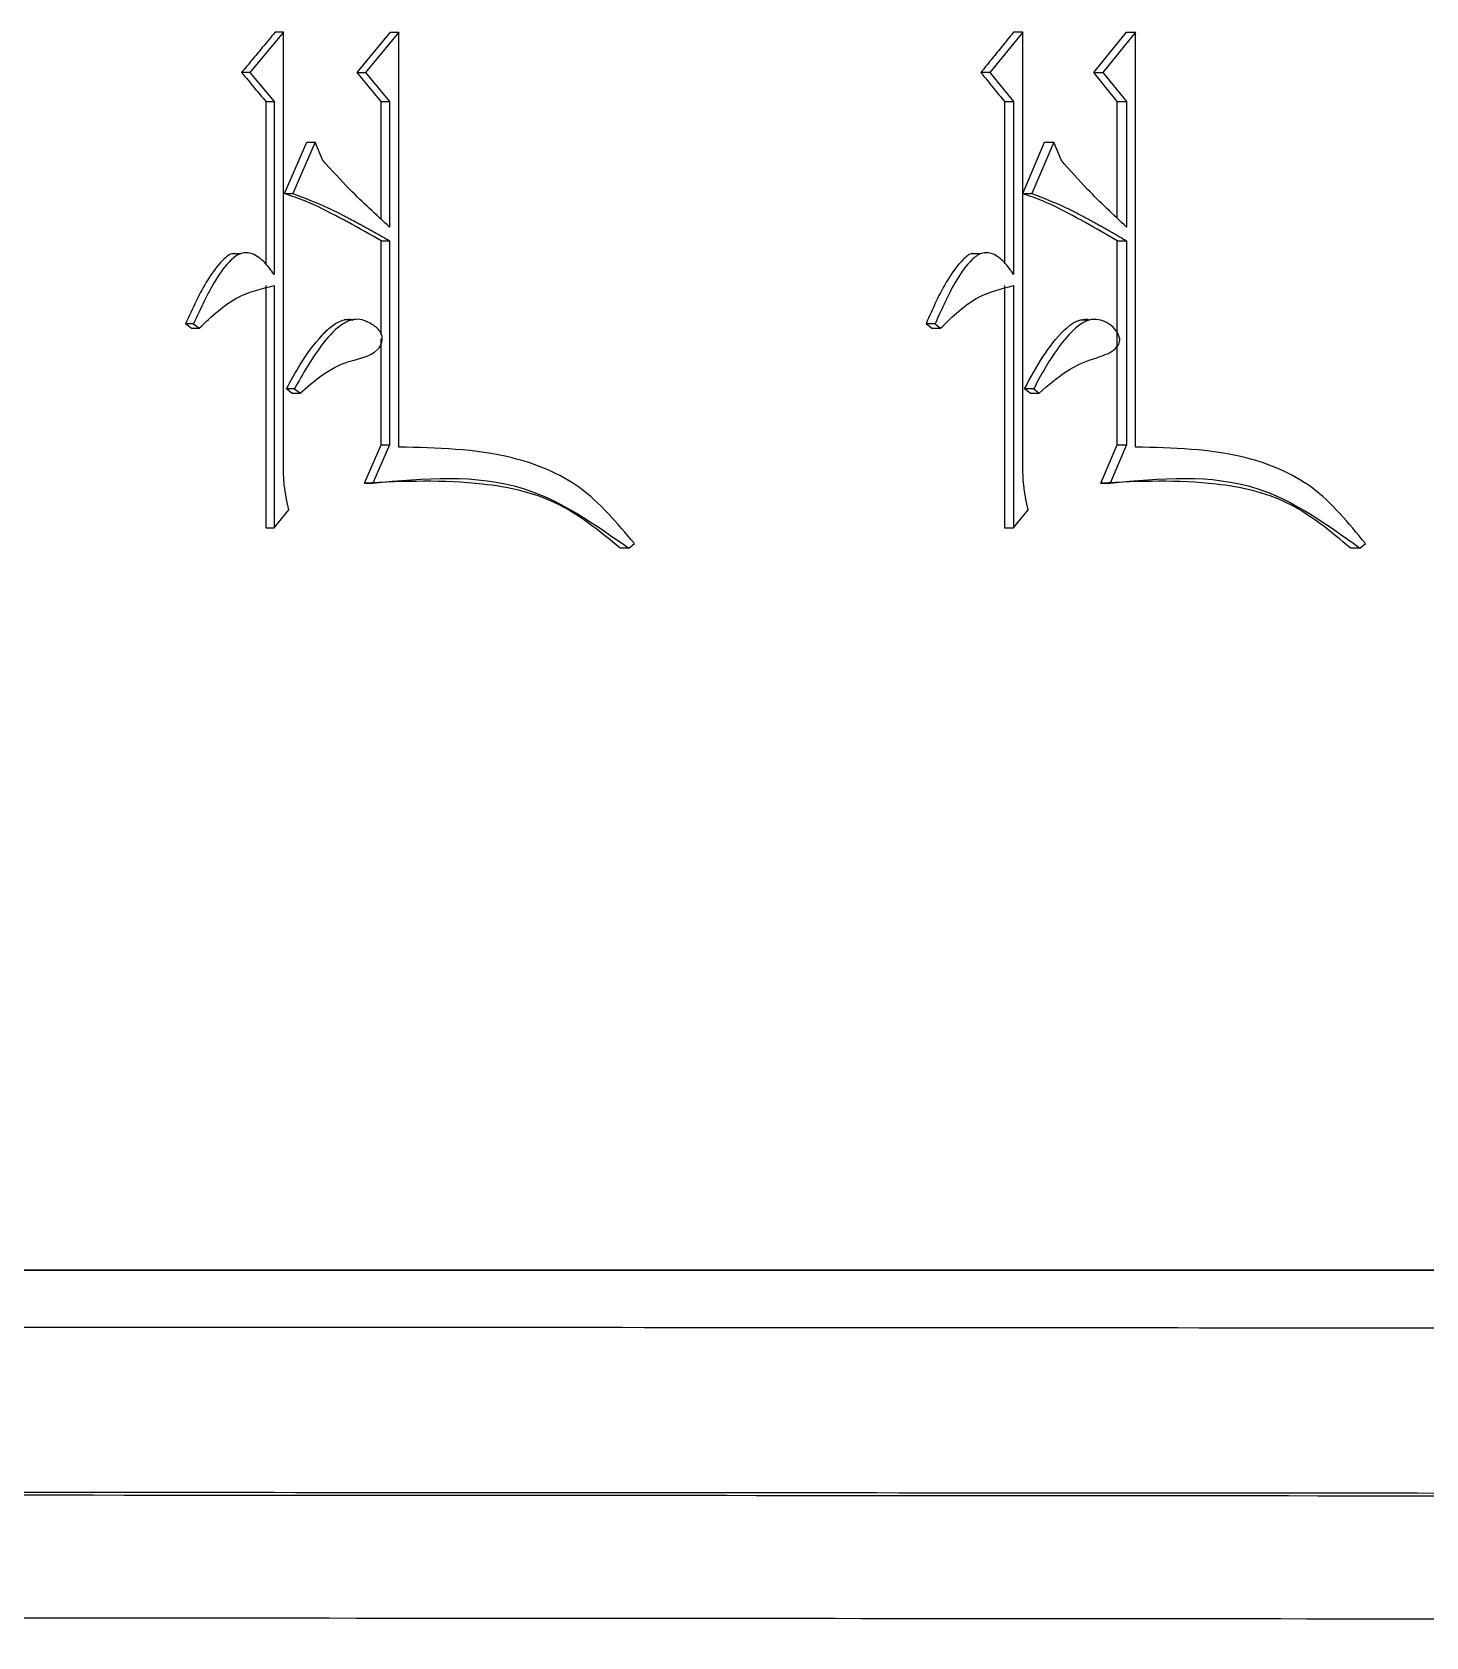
# Model space of a CAD drawing. Header units: millimetres. Extents: x 2223 to 4172, y 741 to 2119.
# Drawn here: x 3132.18 to 3138.9, y 981.24 to 988.98 of the extents above; entities that cross this region are included whole.
import ezdxf

# ---------------------------------------------------------------- set-up
doc = ezdxf.new("R2010")
doc.units = ezdxf.units.MM

msp = doc.modelspace()

# ---------------------------------------------------------------- linework, layer by layer
at = {"color": 7, "linetype": 'Continuous', "lineweight": 25}
for p, q in [((3133.3907, 988.978), (3133.2286, 988.7833)), ((3133.3907, 988.978), (3133.3514, 988.978)), ((3133.3907, 986.8902), (3133.3907, 988.978)), ((3133.7464, 988.7833), (3133.9078, 988.978)), ((3133.9479, 988.978), (3133.7863, 988.7833)), ((3133.9078, 988.978), (3133.9479, 988.978)), ((3133.9479, 986.9768), (3133.9479, 988.978)), ((3136.9559, 988.978), (3136.7975, 988.7833)), ((3136.9559, 988.978), (3136.912, 988.978)), ((3136.9559, 986.8903), (3136.9559, 988.978)), ((3137.2979, 988.7833), (3137.4554, 988.978)), ((3137.5001, 988.978), (3137.3423, 988.7833)), ((3137.4554, 988.978), (3137.5001, 988.978)), ((3137.5001, 986.9768), (3137.5001, 988.978)), ((3133.2286, 988.7833), (3133.1894, 988.7833)), ((3133.2286, 988.7833), (3133.3457, 988.6426)), ((3133.7464, 988.7833), (3133.7863, 988.7833)), ((3133.863, 988.6427), (3133.7464, 988.7833)), ((3133.7863, 988.7833), (3133.903, 988.6427)), ((3136.7975, 988.7833), (3136.7538, 988.7833)), ((3136.7975, 988.7833), (3136.9119, 988.6427)), ((3137.2979, 988.7833), (3137.3423, 988.7833)), ((3137.4117, 988.6427), (3137.2979, 988.7833)), ((3137.3423, 988.7833), (3137.4563, 988.6427)), ((3133.3064, 988.6426), (3133.3457, 988.6426)), ((3133.3064, 988.6426), (3133.3064, 987.8589)), ((3133.3457, 988.6426), (3133.3457, 987.8097)), ((3133.863, 988.6427), (3133.903, 988.6427)), ((3133.863, 988.0742), (3133.863, 988.6427)), ((3133.903, 988.6427), (3133.903, 988.0369)), ((3136.868, 988.6427), (3136.9119, 988.6427)), ((3136.868, 988.6427), (3136.868, 987.866)), ((3136.9119, 988.6427), (3136.912, 987.8097)), ((3137.4117, 988.6427), (3137.4563, 988.6427)), ((3137.4117, 988.0795), (3137.4117, 988.6427)), ((3137.4563, 988.6427), (3137.4563, 988.0369)), ((3133.3963, 988.1991), (3133.5041, 988.4479)), ((3133.5437, 988.4479), (3133.4357, 988.1991)), ((3133.5041, 988.4479), (3133.5437, 988.4479)), ((3133.5796, 988.3614), (3133.5437, 988.4479)), ((3136.9559, 988.1993), (3137.0612, 988.448)), ((3137.1053, 988.448), (3136.9999, 988.1992)), ((3137.0612, 988.448), (3137.1053, 988.448)), ((3137.1405, 988.3614), (3137.1053, 988.448)), ((3133.3963, 988.1991), (3133.4357, 988.1991)), ((3136.9559, 988.1992), (3136.9999, 988.1992)), ((3133.863, 987.972), (3133.903, 987.972)), ((3133.863, 987.52), (3133.863, 987.972)), ((3133.903, 987.972), (3133.903, 986.9876)), ((3137.4117, 987.972), (3137.4563, 987.972)), ((3137.4117, 986.9876), (3137.4117, 987.972)), ((3137.4563, 987.972), (3137.4563, 986.9876)), ((3133.1818, 987.9085), (3133.1425, 987.9085)), ((3136.7519, 987.9085), (3136.7079, 987.9085)), ((3133.3064, 987.7556), (3133.3064, 986.5874)), ((3133.3457, 987.7556), (3133.3457, 986.5874)), ((3136.868, 987.7556), (3136.868, 986.5874)), ((3136.912, 987.7556), (3136.912, 986.5874)), ((3133.724, 987.5903), (3133.6838, 987.5903)), ((3137.2752, 987.5892), (3137.2304, 987.5892)), ((3132.958, 987.5717), (3132.9193, 987.5717)), ((3132.9463, 987.5501), (3132.9193, 987.5717)), ((3132.9463, 987.5501), (3132.9851, 987.5501)), ((3132.958, 987.5717), (3132.9851, 987.5501)), ((3136.5332, 987.5718), (3136.4898, 987.5718)), ((3136.5162, 987.5501), (3136.4898, 987.5718)), ((3136.5162, 987.5501), (3136.5597, 987.5501)), ((3136.5332, 987.5718), (3136.5597, 987.5501)), ((3133.863, 986.9876), (3133.863, 987.4992)), ((3133.4447, 987.2581), (3133.4053, 987.2581)), ((3133.4322, 987.2365), (3133.4716, 987.2365)), ((3136.991, 987.2364), (3136.9646, 987.2581)), ((3137.0087, 987.2581), (3137.035, 987.2365)), ((3133.7824, 986.8038), (3133.863, 986.9876)), ((3133.903, 986.9876), (3133.8223, 986.8038)), ((3133.863, 986.9876), (3133.903, 986.9876)), ((3137.3329, 986.8038), (3137.4117, 986.9876)), ((3137.4563, 986.9876), (3137.3774, 986.8038)), ((3137.4117, 986.9876), (3137.4563, 986.9876)), ((3133.7824, 986.8038), (3133.8223, 986.8038)), ((3137.3329, 986.8038), (3137.3774, 986.8038)), ((3133.3457, 986.5874), (3133.4177, 986.6739)), ((3136.912, 986.5874), (3136.9823, 986.6739)), ((3133.3064, 986.5874), (3133.3457, 986.5874)), ((3136.868, 986.5874), (3136.912, 986.5874)), ((3135.0564, 986.49), (3135.0831, 986.5116)), ((3138.582, 986.4901), (3138.608, 986.5117)), ((3135.0564, 986.49), (3135.0149, 986.49)), ((3138.582, 986.4901), (3138.5359, 986.4901))]:
    msp.add_line(p, q, dxfattribs=at)
at = {"color": 7, "linetype": 'Continuous', "lineweight": 25, "flags": 128}
for points in [[(3133.4322, 987.2365), (3133.4253, 987.242), (3133.4185, 987.2475), (3133.4053, 987.2581)], [(3133.4447, 987.2581), (3133.4515, 987.2526), (3133.4616, 987.2445), (3133.4716, 987.2365)], [(3137.0087, 987.2581), (3136.9923, 987.2581), (3136.9785, 987.2581), (3136.9646, 987.2581)], [(3136.991, 987.2365), (3137.0073, 987.2365), (3137.0212, 987.2365), (3137.035, 987.2365)]]:
    msp.add_lwpolyline(points, dxfattribs=at)
at = {"color": 7, "linetype": 'Continuous', "lineweight": 25}
for points, knots in [([(3133.3514, 988.978), (3133.3306, 988.953), (3133.2932, 988.9081), (3133.2393, 988.8432), (3133.2061, 988.8032), (3133.1894, 988.7833)], [0, 0, 0, 0, 0.384798, 0.692399, 1, 1, 1, 1]), ([(3136.912, 988.978), (3136.8917, 988.953), (3136.8552, 988.9081), (3136.8025, 988.8432), (3136.77, 988.8033), (3136.7538, 988.7833)], [0, 0, 0, 0, 0.384798, 0.692399, 1, 1, 1, 1]), ([(3133.1894, 988.7833), (3133.1998, 988.7708), (3133.2206, 988.7458), (3133.2596, 988.6989), (3133.2882, 988.6645), (3133.3064, 988.6426)], [0, 0, 0, 0, 0.2664015, 0.5328029, 1, 1, 1, 1]), ([(3136.7538, 988.7833), (3136.7639, 988.7708), (3136.7842, 988.7458), (3136.8223, 988.699), (3136.8502, 988.6646), (3136.868, 988.6427)], [0, 0, 0, 0, 0.266401, 0.532803, 1, 1, 1, 1]), ([(3133.903, 988.0369), (3133.8707, 988.0668), (3133.806, 988.1268), (3133.6958, 988.2322), (3133.6228, 988.3133), (3133.5796, 988.3614)], [0, 0, 0, 0, 0.28957, 0.579171, 1, 1, 1, 1]), ([(3137.4563, 988.0369), (3137.4247, 988.0669), (3137.3616, 988.1268), (3137.2539, 988.2322), (3137.1827, 988.3134), (3137.1405, 988.3614)], [0, 0, 0, 0, 0.28957, 0.579171, 1, 1, 1, 1]), ([(3133.863, 987.972), (3133.8098, 988.0022), (3133.7432, 988.04), (3133.6216, 988.1042), (3133.5216, 988.1565), (3133.4302, 988.1876), (3133.3963, 988.1991)], [0, 0, 0, 0, 0.352069, 0.440085, 0.792293, 1, 1, 1, 1]), ([(3133.4357, 988.1991), (3133.4929, 988.1779), (3133.5786, 988.1461), (3133.6638, 988.1025), (3133.6977, 988.085), (3133.7113, 988.0779), (3133.7248, 988.0707), (3133.7366, 988.0644), (3133.745, 988.0599), (3133.7517, 988.0563), (3133.7585, 988.0526), (3133.7652, 988.049), (3133.7719, 988.0453), (3133.7803, 988.0407), (3133.787, 988.0371), (3133.7937, 988.0334), (3133.8004, 988.0297), (3133.807, 988.0259), (3133.8154, 988.0213), (3133.8221, 988.0176), (3133.8304, 988.0129), (3133.8371, 988.0092), (3133.8438, 988.0054), (3133.8504, 988.0017), (3133.8571, 987.9979), (3133.8654, 987.9932), (3133.8721, 987.9895), (3133.8804, 987.9848), (3133.8871, 987.981), (3133.8952, 987.9764), (3133.8999, 987.9737), (3133.903, 987.972)], [0, 0, 0, 0, 0.353012, 0.528911, 0.550896, 0.572881, 0.61685, 0.638835, 0.649827, 0.671812, 0.682805, 0.693797, 0.715782, 0.726774, 0.748759, 0.759751, 0.770744, 0.792728, 0.803721, 0.825705, 0.836698, 0.858683, 0.869675, 0.880667, 0.902652, 0.913644, 0.935629, 0.946622, 0.968606, 0.979599, 1, 1, 1, 1]), ([(3137.4117, 987.972), (3137.3597, 988.0022), (3137.2947, 988.04), (3137.1759, 988.1043), (3137.0782, 988.1565), (3136.989, 988.1876), (3136.9559, 988.1992)], [0, 0, 0, 0, 0.352069, 0.440085, 0.792293, 1, 1, 1, 1]), ([(3136.9999, 988.1992), (3137.0557, 988.1779), (3137.1394, 988.1461), (3137.2227, 988.1025), (3137.2559, 988.085), (3137.2691, 988.0779), (3137.2823, 988.0708), (3137.2938, 988.0645), (3137.302, 988.0599), (3137.3086, 988.0563), (3137.3151, 988.0527), (3137.3217, 988.049), (3137.3283, 988.0454), (3137.3364, 988.0408), (3137.343, 988.0371), (3137.3495, 988.0334), (3137.3561, 988.0297), (3137.3626, 988.026), (3137.3707, 988.0213), (3137.3773, 988.0176), (3137.3854, 988.0129), (3137.3919, 988.0092), (3137.3985, 988.0054), (3137.405, 988.0017), (3137.4115, 987.9979), (3137.4196, 987.9933), (3137.4261, 987.9895), (3137.4342, 987.9848), (3137.4407, 987.981), (3137.4486, 987.9764), (3137.4533, 987.9738), (3137.4563, 987.972)], [0, 0, 0, 0, 0.353012, 0.528911, 0.550896, 0.572881, 0.61685, 0.638835, 0.649827, 0.671812, 0.682805, 0.693797, 0.715782, 0.726774, 0.748759, 0.759751, 0.770744, 0.792728, 0.803721, 0.825706, 0.836698, 0.858683, 0.869675, 0.880667, 0.902652, 0.913645, 0.935629, 0.946622, 0.968606, 0.979599, 1, 1, 1, 1]), ([(3133.1511, 987.9108), (3133.1501, 987.9107), (3133.1308, 987.9084), (3133.0828, 987.8655), (3133.0021, 987.7561), (3132.9522, 987.645), (3132.9193, 987.5717)], [0, 0, 0, 0, 0.0072694, 0.1468887, 0.4373793, 1, 1, 1, 1]), ([(3133.3457, 987.8097), (3133.3311, 987.8299), (3133.3023, 987.8697), (3133.2554, 987.9064), (3133.2145, 987.9155), (3133.1773, 987.9108), (3133.1213, 987.8682), (3133.0413, 987.7543), (3132.9911, 987.6443), (3132.958, 987.5717)], [0, 0, 0, 0, 0.120783, 0.237942, 0.284243, 0.33082, 0.424981, 0.62081, 1, 1, 1, 1]), ([(3136.7163, 987.9108), (3136.7153, 987.9107), (3136.6965, 987.9084), (3136.6496, 987.8655), (3136.5707, 987.7561), (3136.5219, 987.645), (3136.4898, 987.5718)], [0, 0, 0, 0, 0.007364, 0.146944, 0.437347, 1, 1, 1, 1]), ([(3136.912, 987.8097), (3136.8977, 987.8299), (3136.8696, 987.8697), (3136.8237, 987.9065), (3136.7838, 987.9156), (3136.7474, 987.9108), (3136.6927, 987.8682), (3136.6146, 987.7543), (3136.5655, 987.6443), (3136.5332, 987.5718)], [0, 0, 0, 0, 0.120818, 0.238007, 0.284295, 0.33086, 0.424999, 0.620775, 1, 1, 1, 1]), ([(3132.9851, 987.5501), (3133.0448, 987.6071), (3133.1502, 987.7081), (3133.2865, 987.7412), (3133.3457, 987.7556)], [0, 0, 0, 0, 0.5653913, 1, 1, 1, 1]), ([(3136.5597, 987.5501), (3136.6179, 987.6072), (3136.721, 987.7081), (3136.8541, 987.7412), (3136.912, 987.7556)], [0, 0, 0, 0, 0.565391, 1, 1, 1, 1]), ([(3133.4053, 987.2581), (3133.4269, 987.2979), (3133.4768, 987.3896), (3133.551, 987.4898), (3133.6209, 987.5621), (3133.6683, 987.5878), (3133.7061, 987.5961), (3133.7223, 987.5912), (3133.7266, 987.5898)], [0, 0, 0, 0, 0.274296, 0.631438, 0.760854, 0.891795, 0.971189, 1, 1, 1, 1]), ([(3133.4716, 987.2365), (3133.5047, 987.2659), (3133.5762, 987.3294), (3133.7021, 987.3989), (3133.8161, 987.412), (3133.8595, 987.4642), (3133.8673, 987.4866), (3133.8681, 987.5099), (3133.8595, 987.5327), (3133.8368, 987.5583), (3133.8026, 987.5794), (3133.7605, 987.5957), (3133.7145, 987.591), (3133.6444, 987.554), (3133.5488, 987.4407), (3133.4839, 987.3299), (3133.4451, 987.2588), (3133.4447, 987.2581)], [0, 0, 0, 0, 0.117809, 0.254848, 0.391031, 0.410857, 0.430654, 0.450876, 0.468611, 0.491916, 0.540003, 0.576761, 0.613939, 0.66464, 0.78945, 0.997759, 1, 1, 1, 1]), ([(3136.9646, 987.2581), (3136.9929, 987.3106), (3137.0476, 987.4123), (3137.1285, 987.5176), (3137.1937, 987.5743), (3137.235, 987.5927), (3137.2651, 987.5951), (3137.2797, 987.59), (3137.2814, 987.5894)], [0, 0, 0, 0, 0.360577, 0.697912, 0.810602, 0.899188, 0.988121, 1, 1, 1, 1]), ([(3137.035, 987.2365), (3137.0782, 987.275), (3137.1563, 987.3448), (3137.2764, 987.3989), (3137.3619, 987.4221), (3137.4039, 987.4511), (3137.419, 987.4717), (3137.424, 987.4855), (3137.4239, 987.5012), (3137.4169, 987.5228), (3137.3976, 987.551), (3137.3649, 987.579), (3137.3208, 987.5938), (3137.2757, 987.5931), (3137.2121, 987.5587), (3137.145, 987.4831), (3137.0711, 987.3755), (3137.0298, 987.2977), (3137.0087, 987.2581)], [0, 0, 0, 0, 0.156027, 0.282026, 0.363634, 0.404884, 0.41922, 0.430594, 0.442017, 0.458331, 0.488158, 0.530974, 0.573109, 0.616801, 0.655305, 0.770242, 0.882988, 1, 1, 1, 1]), ([(3135.0831, 986.5116), (3135.0006, 986.6104), (3134.8384, 986.8047), (3134.4318, 986.9671), (3134.1311, 986.9731), (3133.9479, 986.9768)], [0, 0, 0, 0, 0.2878172, 0.565935, 1, 1, 1, 1]), ([(3138.608, 986.5117), (3138.5276, 986.6105), (3138.3693, 986.8047), (3137.9725, 986.9671), (3137.679, 986.9731), (3137.5001, 986.9768)], [0, 0, 0, 0, 0.287817, 0.565935, 1, 1, 1, 1]), ([(3133.4177, 986.6739), (3133.4088, 986.7137), (3133.3927, 986.7848), (3133.3913, 986.858), (3133.3907, 986.8902)], [0, 0, 0, 0, 0.558835, 1, 1, 1, 1]), ([(3136.9823, 986.6739), (3136.9736, 986.7137), (3136.9579, 986.7848), (3136.9565, 986.858), (3136.9559, 986.8903)], [0, 0, 0, 0, 0.558835, 1, 1, 1, 1]), ([(3135.0149, 986.49), (3134.9151, 986.5718), (3134.7177, 986.7333), (3134.2822, 986.8249), (3133.972, 986.8118), (3133.7824, 986.8038)], [0, 0, 0, 0, 0.284866, 0.563033, 1, 1, 1, 1]), ([(3133.8223, 986.8038), (3134.0712, 986.8264), (3134.5182, 986.8669), (3134.8912, 986.6057), (3135.0564, 986.49)], [0, 0, 0, 0, 0.55707, 1, 1, 1, 1]), ([(3138.5359, 986.4901), (3138.4385, 986.5718), (3138.2459, 986.7333), (3137.821, 986.825), (3137.518, 986.8118), (3137.3329, 986.8038)], [0, 0, 0, 0, 0.284866, 0.563033, 1, 1, 1, 1]), ([(3137.3774, 986.8038), (3137.6205, 986.8264), (3138.0569, 986.867), (3138.4208, 986.6057), (3138.582, 986.4901)], [0, 0, 0, 0, 0.55707, 1, 1, 1, 1]), ([(3156.0566, 983.0089), (3155.3195, 983.0088), (3153.6655, 983.0088), (3149.8158, 983.0088), (3145.5761, 983.0088), (3139.9754, 983.0087), (3134.1235, 983.0087), (3127.9921, 983.0086), (3121.5968, 983.0085), (3117.6029, 983.0085), (3114.8987, 983.0084)], [0, 0, 0, 0, 0.0675233, 0.1515081, 0.3196482, 0.4036328, 0.5717715, 0.7399066, 0.8238912, 1, 1, 1, 1]), ([(3115.0069, 983.0085), (3115.6532, 983.0085), (3118.8885, 983.0085), (3124.6405, 983.0086), (3130.8401, 983.0087), (3136.8495, 983.0087), (3141.489, 983.0087), (3147.0262, 983.0088), (3151.2346, 983.0088), (3156.169, 983.0089), (3160.7667, 983.0089), (3164.8618, 983.0089), (3168.5434, 983.009), (3171.1519, 983.009), (3173.962, 983.0091), (3175.8323, 983.0092), (3177.8606, 983.0093), (3178.6169, 983.0093), (3179.1456, 983.0094)], [0, 0, 0, 0, 0.020124, 0.100733, 0.181328, 0.221587, 0.302184, 0.342442, 0.423039, 0.463298, 0.543894, 0.624491, 0.664749, 0.745346, 0.785604, 0.8662, 0.906458, 1, 1, 1, 1]), ([(3107.8679, 982.7404), (3109.1402, 982.7404), (3111.4665, 982.7403), (3114.83, 982.7399), (3117.9631, 982.7394), (3121.0793, 982.7386), (3124.173, 982.7377), (3127.2385, 982.7366), (3130.27, 982.7353), (3134.524, 982.7332), (3140.0644, 982.7299), (3146.8083, 982.7247), (3153.5359, 982.718), (3159.2569, 982.7106), (3163.9774, 982.703), (3167.7802, 982.6956), (3171.2143, 982.6873), (3174.1727, 982.6783), (3176.6261, 982.6686), (3177.6717, 982.6617), (3178.2035, 982.6583)], [0, 0, 0, 0, 0.037781, 0.069081, 0.100468, 0.131943, 0.163506, 0.195157, 0.226895, 0.258722, 0.330934, 0.408983, 0.49287, 0.582593, 0.645672, 0.711347, 0.779618, 0.850484, 0.923944, 1, 1, 1, 1]), ([(3178.9595, 981.8591), (3178.4598, 981.8624), (3177.474, 981.8689), (3175.1934, 981.8782), (3172.4327, 981.8868), (3169.2043, 981.8949), (3165.5936, 981.9022), (3161.0476, 981.9099), (3155.4445, 981.9176), (3148.7258, 981.9248), (3141.8231, 981.9306), (3134.8937, 981.935), (3128.0696, 981.9383), (3121.4596, 981.9405), (3115.1497, 981.9418), (3110.6454, 981.9423), (3108.2627, 981.9423), (3107.8679, 981.9423)], [0, 0, 0, 0, 0.07139, 0.140843, 0.208359, 0.273937, 0.337578, 0.399281, 0.488173, 0.572709, 0.652888, 0.72871, 0.800173, 0.867277, 0.930021, 0.988406, 1, 1, 1, 1]), ([(3179.4963, 981.8452), (3178.7715, 981.8497), (3177.3217, 981.8588), (3173.5314, 981.8717), (3168.6333, 981.8838), (3162.5927, 981.8948), (3155.5447, 981.9045), (3147.6019, 981.9128), (3138.9021, 981.9195), (3129.5952, 981.9245), (3121.1534, 981.9273), (3113.8733, 981.9287), (3109.8697, 981.9289), (3107.8679, 981.929)], [0, 0, 0, 0, 0.0981345, 0.196269, 0.2944034, 0.3925379, 0.4906723, 0.5888066, 0.686941, 0.7850753, 0.8832097, 0.9416048, 1, 1, 1, 1]), ([(3089.4807, 981.3375), (3092.5054, 981.3383), (3098.5419, 981.34), (3107.695, 981.3403), (3116.737, 981.339), (3125.5643, 981.336), (3134.0565, 981.3314), (3140.901, 981.3261), (3146.3581, 981.3211), (3150.7109, 981.3164), (3155.1687, 981.3108), (3159.6473, 981.3043), (3163.7812, 981.2971), (3167.5216, 981.2893), (3170.8399, 981.2812), (3173.8752, 981.2721), (3176.5273, 981.2622), (3178.7622, 981.2515), (3179.7402, 981.244), (3180.2393, 981.2402)], [0, 0, 0, 0, 0.074691, 0.149062, 0.223115, 0.296848, 0.370262, 0.443356, 0.483243, 0.526636, 0.573536, 0.623941, 0.677851, 0.725458, 0.775499, 0.827974, 0.882883, 0.940225, 1, 1, 1, 1])]:
    msp.add_open_spline(points, degree=3, knots=knots, dxfattribs=at)

doc.saveas('drawing.dxf')
